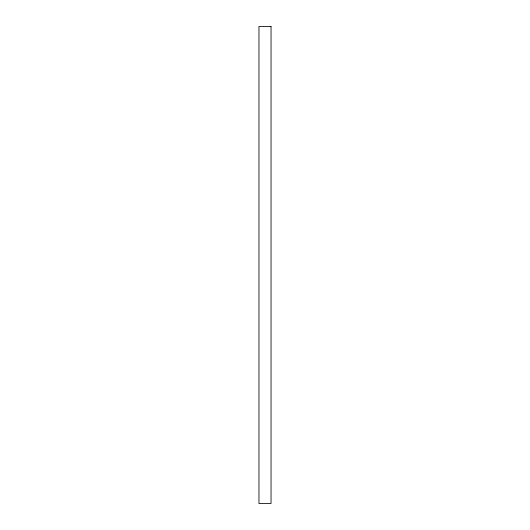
<?xml version="1.0" encoding="UTF-8"?>
<svg xmlns="http://www.w3.org/2000/svg" width="530" height="530" viewBox="0 0 530 530"><rect width="100%" height="100%" fill="white"/><g stroke="black" fill="none" stroke-linecap="round" stroke-linejoin="round"><path stroke-width="0.79" d="M271.035 26.5L258.965 26.5L258.965 503.5L271.035 503.5L271.035 26.5"/></g></svg>
